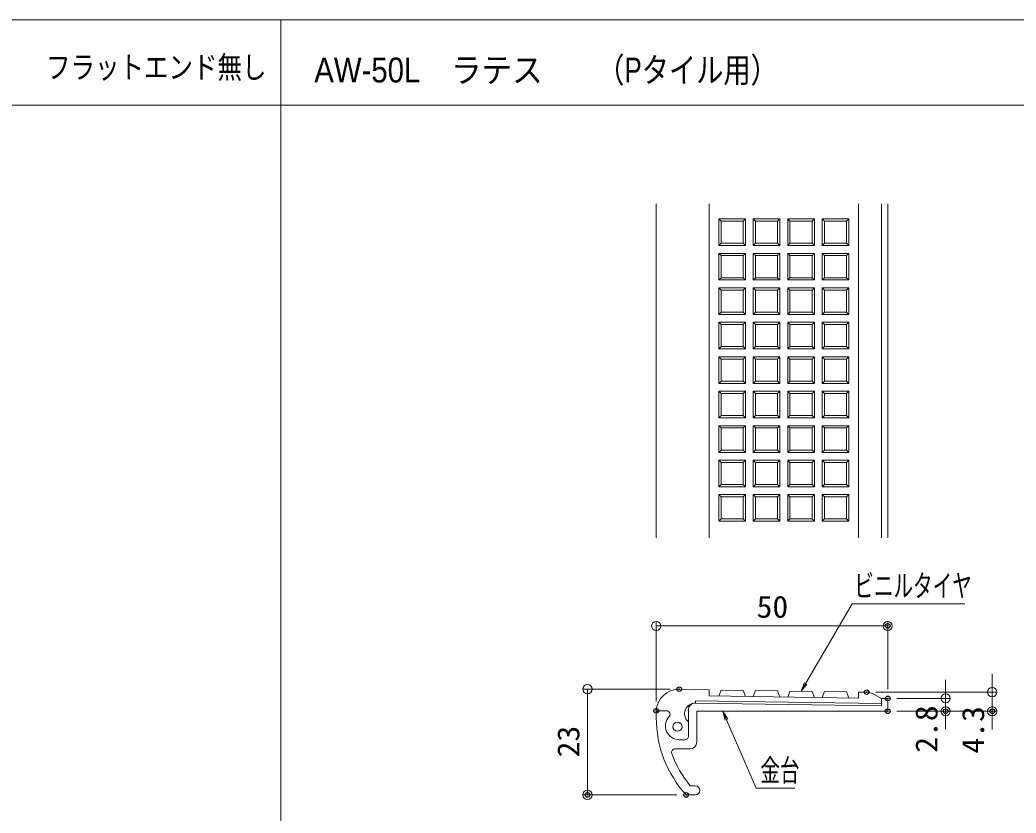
# Model space of a CAD drawing. Units: millimetres, scale not verified. Extents: x -400 to 400, y -277 to 277.
# Drawn here: x -18.7 to 198, y 104.4 to 277 of the extents above; entities that cross this region are included whole.
import ezdxf
from ezdxf.enums import TextEntityAlignment as Align

# ---------------------------------------------------------------- set-up
doc = ezdxf.new("R2010")
doc.units = ezdxf.units.MM
doc.header["$LTSCALE"] = 2
doc.header["$PDMODE"] = 32
doc.header["$PDSIZE"] = 1
for name, color, linetype, lineweight in [('0-0_zumenwaku', 6, 'Continuous', 9), ('0-2_1', 3, 'Continuous', 9), ('0-3_2', 4, 'Continuous', 9), ('0-4_0', 1, 'Continuous', 9), ('0-9_6文字', 2, 'Continuous', 9)]:
    doc.layers.add(name, color=color, linetype=linetype, lineweight=lineweight)
doc.layers.add('0-1_moji', color=2, linetype='Continuous')
doc.layers.add('0-5_Defpoints', color=7, linetype='Continuous')
doc.styles.add('ＭＳ ゴシック', font='')
doc.styles.add('ＭＳ Ｐゴシック', font='')
doc.styles.get('ＭＳ ゴシック').set_extended_font_data('MS Gothic')
doc.styles.get('ＭＳ Ｐゴシック').set_extended_font_data('MS PGothic')

# ---------------------------------------------------------------- blocks, each defined once
blk = doc.blocks.new('_Origin')
at = {"layer": '0-4_0'}
blk.add_line((0, 0), (-2, 0), dxfattribs=at)
blk.add_circle((0, 0), 1, dxfattribs=at)
blk = doc.blocks.new('MLeader3')
at = {"layer": '0-9_6文字', "color": 1}
blk.add_line((163.097, 150.004), (186.831, 150.004), dxfattribs=at)
at = {"layer": '0-9_6文字'}
blk.add_line((152.522, 132.505), (151.224, 130.947), dxfattribs=at)
at = {"layer": '0-9_6文字', "color": 1}
blk.add_lwpolyline([(152.234, 132.674), (162.377, 150.004), (163.097, 150.004)], dxfattribs=at)
at = {"layer": '0-9_6文字'}
blk.add_lwpolyline([(151.946, 132.842), (151.224, 130.947), (152.234, 132.674)], dxfattribs=at)
at = {"layer": '0-9_6文字', "style": 'ＭＳ ゴシック', "width": 0.65}
blk.add_text('ビニルタイヤ', height=4.809, dxfattribs=at).set_placement((162.798, 150.061), align=Align.BOTTOM_LEFT)
blk = doc.blocks.new('MLeader4')
at = {"layer": '0-9_6文字'}
blk.add_line((134.709, 124.63), (134.218, 126.597), dxfattribs=at)
at = {"layer": '0-9_6文字', "color": 1}
blk.add_line((142.201, 109.861), (149.848, 109.861), dxfattribs=at)
at = {"layer": '0-9_6文字'}
blk.add_lwpolyline([(135.32, 124.895), (134.218, 126.597), (135.014, 124.763)], dxfattribs=at)
at = {"layer": '0-9_6文字', "color": 1}
blk.add_lwpolyline([(135.014, 124.763), (141.481, 109.861), (142.201, 109.861)], dxfattribs=at)
at = {"layer": '0-9_6文字', "style": 'ＭＳ ゴシック', "width": 0.65}
blk.add_text('金台', height=4.809, dxfattribs=at).set_placement((142.381, 109.91), align=Align.BOTTOM_LEFT)

msp = doc.modelspace()

# ---------------------------------------------------------------- linework, layer by layer
at = {"layer": '0-0_zumenwaku'}
for p, q in [((38.023, 277.012), (38.023, -276.988)), ((-399.577, 258.488), (258.023, 258.488))]:
    msp.add_line(p, q, dxfattribs=at)
msp.add_lwpolyline([(-399.977, -276.988), (400.023, -276.988), (400.023, 277.012), (-399.977, 277.012)], close=True, dxfattribs=at)
at = {"layer": '0-2_1'}
for p, q in [((119.724, 237.016), (119.724, 164.333)), ((168.724, 164.333), (168.724, 237.016)), ((170.084, 237.016), (170.084, 164.333)), ((119.724, 126.697), (121.974, 126.697)), ((119.724, 125.213), (119.724, 125.947)), ((126.724, 121.147), (126.724, 126.876)), ((124.723, 120.397), (125.974, 120.397)), ((127.024, 118.397), (123.799, 118.397)), ((128.224, 108.397), (126.224, 108.397)), ((127.131, 110.397), (128.224, 110.397))]:
    msp.add_line(p, q, dxfattribs=at)
msp.add_lwpolyline([(128.245, 128.376), (168.724, 127.797), (168.724, 129.397), (170.084, 129.397), (170.084, 126.597), (128.524, 126.597), (128.524, 119.897)], dxfattribs=at)
for centre, radius, start, end in [((128.224, 126.876), 1.5, 89.18154, 180), ((120.474, 125.947), 0.75, 90, 180), ((121.974, 125.947), 0.75, 317.15634, 90), ((144.724, 125.213), 25, 180, 222.26857), ((124.723, 123.397), 3, 137.15635, 270), ((125.974, 121.147), 0.75, 270, 0), ((127.024, 119.897), 1.5, 270, 0), ((123.799, 117.647), 0.75, 90, 199.87734), ((144.724, 125.213), 23, 199.87734, 220.10107), ((128.224, 109.397), 1, 270, 90)]:
    msp.add_arc(centre, radius, start, end, dxfattribs=at)
at = {"layer": '0-3_2'}
for p, q in [((131.224, 237.016), (131.224, 164.333)), ((163.724, 164.333), (163.724, 237.016)), ((139.124, 233.727), (133.324, 233.727)), ((133.824, 233.227), (133.824, 228.427)), ((138.624, 228.427), (138.624, 233.227)), ((146.624, 233.727), (140.824, 233.727)), ((141.324, 233.227), (141.324, 228.427)), ((146.124, 228.427), (146.124, 233.227)), ((154.124, 233.727), (148.324, 233.727)), ((148.824, 233.227), (148.824, 228.427)), ((153.624, 228.427), (153.624, 233.227)), ((161.624, 233.727), (155.824, 233.727)), ((156.324, 233.227), (156.324, 228.427)), ((161.124, 228.427), (161.124, 233.227)), ((133.324, 227.927), (139.124, 227.927)), ((140.824, 227.927), (146.624, 227.927)), ((148.324, 227.927), (154.124, 227.927)), ((155.824, 227.927), (161.624, 227.927)), ((139.124, 226.227), (133.324, 226.227)), ((133.824, 225.727), (133.824, 220.927)), ((138.624, 220.927), (138.624, 225.727)), ((146.124, 225.727), (146.124, 220.927)), ((146.624, 220.427), (146.624, 226.227)), ((153.624, 225.727), (153.624, 220.927)), ((154.124, 220.427), (154.124, 226.227)), ((161.124, 225.727), (161.124, 220.927)), ((161.624, 220.427), (161.624, 226.227)), ((133.324, 220.427), (139.124, 220.427)), ((139.124, 218.727), (133.324, 218.727)), ((133.824, 218.227), (133.824, 213.427)), ((138.624, 213.427), (138.624, 218.227)), ((146.624, 218.727), (140.824, 218.727)), ((141.324, 218.227), (141.324, 213.427)), ((146.124, 213.427), (146.124, 218.227)), ((154.124, 218.727), (148.324, 218.727)), ((148.824, 218.227), (148.824, 213.427)), ((153.624, 213.427), (153.624, 218.227)), ((161.624, 218.727), (155.824, 218.727)), ((156.324, 218.227), (156.324, 213.427)), ((161.124, 213.427), (161.124, 218.227)), ((133.324, 212.927), (139.124, 212.927)), ((140.824, 212.927), (146.624, 212.927)), ((148.324, 212.927), (154.124, 212.927)), ((155.824, 212.927), (161.624, 212.927)), ((139.124, 211.227), (133.324, 211.227)), ((133.824, 210.727), (133.824, 205.927)), ((138.624, 205.927), (138.624, 210.727)), ((146.124, 210.727), (146.124, 205.927)), ((146.624, 205.427), (146.624, 211.227)), ((153.624, 210.727), (153.624, 205.927)), ((154.124, 205.427), (154.124, 211.227)), ((161.124, 210.727), (161.124, 205.927)), ((161.624, 205.427), (161.624, 211.227)), ((133.324, 205.427), (139.124, 205.427)), ((139.124, 203.727), (133.324, 203.727)), ((133.824, 203.227), (133.824, 198.427)), ((138.624, 198.427), (138.624, 203.227)), ((146.624, 203.727), (140.824, 203.727)), ((141.324, 203.227), (141.324, 198.427)), ((146.124, 198.427), (146.124, 203.227)), ((154.124, 203.727), (148.324, 203.727)), ((148.824, 203.227), (148.824, 198.427)), ((153.624, 198.427), (153.624, 203.227)), ((161.624, 203.727), (155.824, 203.727)), ((156.324, 203.227), (156.324, 198.427)), ((161.124, 198.427), (161.124, 203.227)), ((133.324, 197.927), (139.124, 197.927)), ((140.824, 197.927), (146.624, 197.927)), ((148.324, 197.927), (154.124, 197.927)), ((155.824, 197.927), (161.624, 197.927)), ((139.124, 196.227), (133.324, 196.227)), ((133.824, 195.727), (133.824, 190.927)), ((138.624, 190.927), (138.624, 195.727)), ((146.624, 196.227), (140.824, 196.227)), ((141.324, 195.727), (141.324, 190.927)), ((146.124, 190.927), (146.124, 195.727)), ((154.124, 196.227), (148.324, 196.227)), ((148.824, 195.727), (148.824, 190.927)), ((153.624, 190.927), (153.624, 195.727)), ((161.624, 196.227), (155.824, 196.227)), ((156.324, 195.727), (156.324, 190.927)), ((161.124, 190.927), (161.124, 195.727)), ((133.324, 190.427), (139.124, 190.427)), ((139.124, 188.727), (133.324, 188.727)), ((140.824, 190.427), (146.624, 190.427)), ((146.624, 182.927), (146.624, 188.727)), ((148.324, 190.427), (154.124, 190.427)), ((154.124, 182.927), (154.124, 188.727)), ((155.824, 190.427), (161.624, 190.427)), ((161.624, 182.927), (161.624, 188.727)), ((133.824, 188.227), (133.824, 183.427)), ((138.624, 183.427), (138.624, 188.227)), ((146.124, 188.227), (146.124, 183.427)), ((153.624, 188.227), (153.624, 183.427)), ((161.124, 188.227), (161.124, 183.427)), ((133.324, 182.927), (139.124, 182.927)), ((139.124, 181.227), (133.324, 181.227)), ((133.824, 180.727), (133.824, 175.927)), ((138.624, 175.927), (138.624, 180.727)), ((146.624, 181.227), (140.824, 181.227)), ((141.324, 180.727), (141.324, 175.927)), ((146.124, 175.927), (146.124, 180.727)), ((154.124, 181.227), (148.324, 181.227)), ((148.824, 180.727), (148.824, 175.927)), ((153.624, 175.927), (153.624, 180.727)), ((161.624, 181.227), (155.824, 181.227)), ((156.324, 180.727), (156.324, 175.927)), ((161.124, 175.927), (161.124, 180.727)), ((133.324, 175.427), (139.124, 175.427)), ((139.124, 173.727), (133.324, 173.727)), ((140.824, 175.427), (146.624, 175.427)), ((146.624, 173.727), (140.824, 173.727)), ((148.324, 175.427), (154.124, 175.427)), ((154.124, 173.727), (148.324, 173.727)), ((155.824, 175.427), (161.624, 175.427)), ((161.624, 173.727), (155.824, 173.727)), ((133.824, 173.227), (133.824, 168.427)), ((138.624, 168.427), (138.624, 173.227)), ((141.324, 173.227), (141.324, 168.427)), ((146.124, 168.427), (146.124, 173.227)), ((148.824, 173.227), (148.824, 168.427)), ((153.624, 168.427), (153.624, 173.227)), ((156.324, 173.227), (156.324, 168.427)), ((161.124, 168.427), (161.124, 173.227)), ((133.324, 167.927), (139.124, 167.927)), ((140.824, 167.927), (146.624, 167.927)), ((148.324, 167.927), (154.124, 167.927)), ((155.824, 167.927), (161.624, 167.927)), ((166.888, 130.385), (168.724, 129.397)), ((128.252, 128.876), (128.245, 128.376)), ((168.724, 128.297), (128.252, 128.876))]:
    msp.add_line(p, q, dxfattribs=at)
for points in [[(139.124, 233.727), (138.624, 233.227), (133.824, 233.227), (133.324, 233.727), (133.324, 227.927), (133.824, 228.427), (138.624, 228.427), (139.124, 227.927)], [(146.624, 233.727), (146.124, 233.227), (141.324, 233.227), (140.824, 233.727), (140.824, 227.927), (141.324, 228.427), (146.124, 228.427), (146.624, 227.927)], [(154.124, 233.727), (153.624, 233.227), (148.824, 233.227), (148.324, 233.727), (148.324, 227.927), (148.824, 228.427), (153.624, 228.427), (154.124, 227.927)], [(161.624, 233.727), (161.124, 233.227), (156.324, 233.227), (155.824, 233.727), (155.824, 227.927), (156.324, 228.427), (161.124, 228.427), (161.624, 227.927)], [(139.124, 226.227), (138.624, 225.727), (133.824, 225.727), (133.324, 226.227), (133.324, 220.427), (133.824, 220.927), (138.624, 220.927), (139.124, 220.427)], [(139.124, 218.727), (138.624, 218.227), (133.824, 218.227), (133.324, 218.727), (133.324, 212.927), (133.824, 213.427), (138.624, 213.427), (139.124, 212.927)], [(146.624, 218.727), (146.124, 218.227), (141.324, 218.227), (140.824, 218.727), (140.824, 212.927), (141.324, 213.427), (146.124, 213.427), (146.624, 212.927)], [(154.124, 218.727), (153.624, 218.227), (148.824, 218.227), (148.324, 218.727), (148.324, 212.927), (148.824, 213.427), (153.624, 213.427), (154.124, 212.927)], [(161.624, 218.727), (161.124, 218.227), (156.324, 218.227), (155.824, 218.727), (155.824, 212.927), (156.324, 213.427), (161.124, 213.427), (161.624, 212.927)], [(139.124, 211.227), (138.624, 210.727), (133.824, 210.727), (133.324, 211.227), (133.324, 205.427), (133.824, 205.927), (138.624, 205.927), (139.124, 205.427)], [(139.124, 203.727), (138.624, 203.227), (133.824, 203.227), (133.324, 203.727), (133.324, 197.927), (133.824, 198.427), (138.624, 198.427), (139.124, 197.927)], [(146.624, 203.727), (146.124, 203.227), (141.324, 203.227), (140.824, 203.727), (140.824, 197.927), (141.324, 198.427), (146.124, 198.427), (146.624, 197.927)], [(154.124, 203.727), (153.624, 203.227), (148.824, 203.227), (148.324, 203.727), (148.324, 197.927), (148.824, 198.427), (153.624, 198.427), (154.124, 197.927)], [(161.624, 203.727), (161.124, 203.227), (156.324, 203.227), (155.824, 203.727), (155.824, 197.927), (156.324, 198.427), (161.124, 198.427), (161.624, 197.927)], [(133.324, 190.427), (133.824, 190.927), (138.624, 190.927), (139.124, 190.427), (139.124, 196.227), (138.624, 195.727), (133.824, 195.727), (133.324, 196.227)], [(140.824, 190.427), (141.324, 190.927), (146.124, 190.927), (146.624, 190.427), (146.624, 196.227), (146.124, 195.727), (141.324, 195.727), (140.824, 196.227)], [(148.324, 190.427), (148.824, 190.927), (153.624, 190.927), (154.124, 190.427), (154.124, 196.227), (153.624, 195.727), (148.824, 195.727), (148.324, 196.227)], [(155.824, 190.427), (156.324, 190.927), (161.124, 190.927), (161.624, 190.427), (161.624, 196.227), (161.124, 195.727), (156.324, 195.727), (155.824, 196.227)], [(139.124, 188.727), (138.624, 188.227), (133.824, 188.227), (133.324, 188.727), (133.324, 182.927), (133.824, 183.427), (138.624, 183.427), (139.124, 182.927)], [(139.124, 181.227), (138.624, 180.727), (133.824, 180.727), (133.324, 181.227), (133.324, 175.427), (133.824, 175.927), (138.624, 175.927), (139.124, 175.427)], [(146.624, 181.227), (146.124, 180.727), (141.324, 180.727), (140.824, 181.227), (140.824, 175.427), (141.324, 175.927), (146.124, 175.927), (146.624, 175.427)], [(154.124, 181.227), (153.624, 180.727), (148.824, 180.727), (148.324, 181.227), (148.324, 175.427), (148.824, 175.927), (153.624, 175.927), (154.124, 175.427)], [(161.624, 181.227), (161.124, 180.727), (156.324, 180.727), (155.824, 181.227), (155.824, 175.427), (156.324, 175.927), (161.124, 175.927), (161.624, 175.427)], [(133.324, 167.927), (133.824, 168.427), (138.624, 168.427), (139.124, 167.927), (139.124, 173.727), (138.624, 173.227), (133.824, 173.227), (133.324, 173.727)], [(140.824, 167.927), (141.324, 168.427), (146.124, 168.427), (146.624, 167.927), (146.624, 173.727), (146.124, 173.227), (141.324, 173.227), (140.824, 173.727)], [(148.324, 167.927), (148.824, 168.427), (153.624, 168.427), (154.124, 167.927), (154.124, 173.727), (153.624, 173.227), (148.824, 173.227), (148.324, 173.727)], [(155.824, 167.927), (156.324, 168.427), (161.124, 168.427), (161.624, 167.927), (161.624, 173.727), (161.124, 173.227), (156.324, 173.227), (155.824, 173.727)]]:
    msp.add_lwpolyline(points, close=True, dxfattribs=at)
for points in [[(140.824, 226.227), (141.324, 225.727), (141.324, 220.927), (140.824, 220.427), (146.624, 220.427), (146.124, 220.927), (141.324, 220.927)], [(140.824, 220.427), (140.824, 226.227), (146.624, 226.227), (146.124, 225.727), (141.324, 225.727)], [(148.324, 226.227), (148.824, 225.727), (148.824, 220.927), (148.324, 220.427), (154.124, 220.427), (153.624, 220.927), (148.824, 220.927)], [(148.324, 220.427), (148.324, 226.227), (154.124, 226.227), (153.624, 225.727), (148.824, 225.727)], [(155.824, 226.227), (156.324, 225.727), (156.324, 220.927), (155.824, 220.427), (161.624, 220.427), (161.124, 220.927), (156.324, 220.927)], [(155.824, 220.427), (155.824, 226.227), (161.624, 226.227), (161.124, 225.727), (156.324, 225.727)], [(140.824, 211.227), (141.324, 210.727), (141.324, 205.927), (140.824, 205.427), (146.624, 205.427), (146.124, 205.927), (141.324, 205.927)], [(140.824, 205.427), (140.824, 211.227), (146.624, 211.227), (146.124, 210.727), (141.324, 210.727)], [(148.324, 211.227), (148.824, 210.727), (148.824, 205.927), (148.324, 205.427), (154.124, 205.427), (153.624, 205.927), (148.824, 205.927)], [(148.324, 205.427), (148.324, 211.227), (154.124, 211.227), (153.624, 210.727), (148.824, 210.727)], [(155.824, 211.227), (156.324, 210.727), (156.324, 205.927), (155.824, 205.427), (161.624, 205.427), (161.124, 205.927), (156.324, 205.927)], [(155.824, 205.427), (155.824, 211.227), (161.624, 211.227), (161.124, 210.727), (156.324, 210.727)], [(140.824, 188.727), (141.324, 188.227), (141.324, 183.427), (140.824, 182.927), (146.624, 182.927), (146.124, 183.427), (141.324, 183.427)], [(140.824, 182.927), (140.824, 188.727), (146.624, 188.727), (146.124, 188.227), (141.324, 188.227)], [(148.324, 188.727), (148.824, 188.227), (148.824, 183.427), (148.324, 182.927), (154.124, 182.927), (153.624, 183.427), (148.824, 183.427)], [(148.324, 182.927), (148.324, 188.727), (154.124, 188.727), (153.624, 188.227), (148.824, 188.227)], [(155.824, 188.727), (156.324, 188.227), (156.324, 183.427), (155.824, 182.927), (161.624, 182.927), (161.124, 183.427), (156.324, 183.427)], [(155.824, 182.927), (155.824, 188.727), (161.624, 188.727), (161.124, 188.227), (156.324, 188.227)], [(124.731, 131.397), (131.246, 131.233), (131.227, 129.933), (163.724, 129.469), (163.743, 130.769), (165.509, 130.743)], [(133.324, 129.903), (133.824, 131.196), (138.624, 131.127), (139.124, 129.82)], [(140.824, 129.796), (141.324, 131.089), (146.124, 131.02), (146.624, 129.713)], [(148.324, 129.689), (148.824, 130.982), (153.624, 130.913), (154.124, 129.606)], [(155.824, 129.582), (156.324, 130.875), (161.124, 130.806), (161.624, 129.499)]]:
    msp.add_lwpolyline(points, dxfattribs=at)
msp.add_circle((124.349, 123.234), 1, dxfattribs=at)
for centre, radius, start, end in [((124.731, 126.38), 5.017, 90, 176.37666), ((165.466, 127.744), 3, 61.70711, 89.18154), ((128.212, 126.053), 2.322, 89.1816, 225.21587), ((126.224, 124.05), 0.5, 0, 45.21587)]:
    msp.add_arc(centre, radius, start, end, dxfattribs=at)
at = {"layer": '0-4_0'}
for p, q in [((119.724, 128.697), (119.724, 146.158)), ((170.084, 131.397), (170.084, 146.158)), ((121.724, 145.158), (168.084, 145.158)), ((192.824, 132.743), (192.824, 134.743)), ((182.675, 131.397), (182.675, 133.397)), ((122.731, 131.397), (103.775, 131.397)), ((167.509, 130.743), (193.824, 130.743)), ((192.824, 130.743), (192.824, 126.597)), ((104.775, 129.397), (104.775, 110.397)), ((172.084, 129.397), (183.675, 129.397)), ((182.675, 129.397), (182.675, 126.597)), ((172.084, 126.597), (183.675, 126.597)), ((172.084, 126.597), (193.824, 126.597)), ((182.675, 124.597), (182.675, 122.597)), ((192.824, 124.597), (192.824, 122.597)), ((124.224, 108.397), (103.775, 108.397))]:
    msp.add_line(p, q, dxfattribs=at)
at = {"layer": '0-5_Defpoints'}
for p in [(170.084, 145.158), (124.731, 131.397), (165.509, 130.743), (170.084, 129.397), (119.724, 126.697), (170.084, 126.597), (182.675, 126.597), (192.824, 126.597), (104.775, 108.397), (126.224, 108.397)]:
    msp.add_point(p, dxfattribs=at)

# ---------------------------------------------------------------- block references
at = {"layer": '0-4_0'}
for p, rotation in [((119.724, 145.158), 180), ((104.775, 131.397), 90), ((192.824, 130.743), 270), ((182.675, 129.397), 270), ((182.675, 126.597), 90), ((192.824, 126.597), 90), ((104.775, 108.397), 270)]:
    msp.add_blockref('_Origin', p, dxfattribs=dict(at, rotation=rotation))
msp.add_blockref('_Origin', (170.084, 145.158), dxfattribs=at)
at = {"layer": '0-9_6文字'}
for name in ['MLeader3', 'MLeader4']:
    msp.add_blockref(name, (0, 0), dxfattribs=at)

# ---------------------------------------------------------------- texts
at = {"layer": '0-1_moji', "style": 'ＭＳ Ｐゴシック'}
for s, height, width, p in [('フラットエンド無し', 4.883, 0.8, (-13.036, 262.812)), ('AW-50L\u3000ラテス', 5.423, 0.9, (45.328, 261.773)), ('（Pタイル用）', 5.425, 0.8, (106.871, 261.773))]:
    msp.add_text(s, height=height, dxfattribs=dict(at, width=width)).set_placement(p, align=Align.BOTTOM_LEFT)
at = {"layer": '0-4_0', "color": 2, "style": 'ＭＳ ゴシック', "width": 1.05}
msp.add_text('50', height=4.809, dxfattribs=at).set_placement((141.57, 145.482), align=Align.BOTTOM_LEFT)
for s, p in [('2.8', (182.35, 117.567)), ('4.3', (192.499, 117.393)), ('23', (104.45, 116.564))]:
    msp.add_text(s, height=4.809, rotation=90, dxfattribs=at).set_placement(p, align=Align.BOTTOM_LEFT)

doc.saveas('drawing.dxf')
